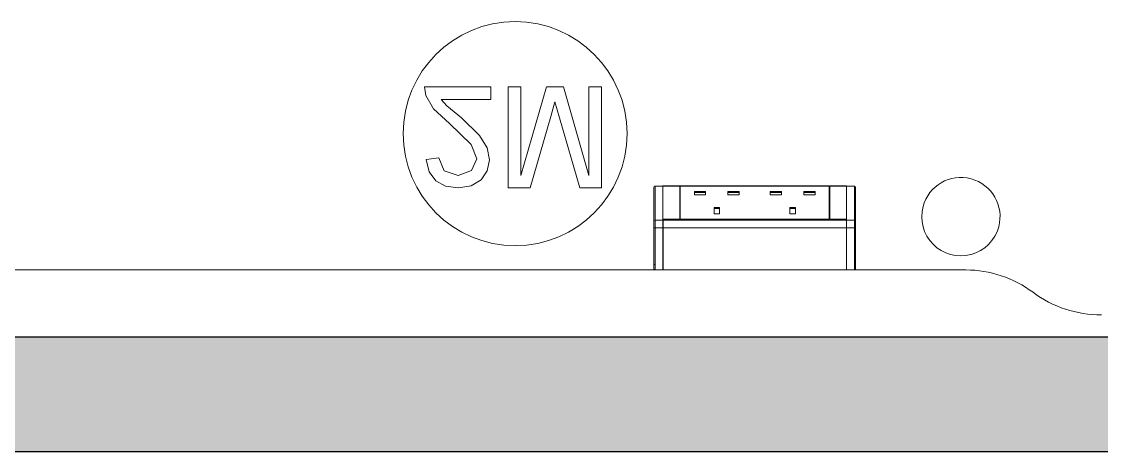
# Model space of a CAD drawing. Header units: millimetres. Extents: x 155927 to 326028, y -36033 to 97293.
# Drawn here: x 157403 to 158367, y 15108 to 15491 of the extents above; entities that cross this region are included whole.
import ezdxf

# ---------------------------------------------------------------- set-up
doc = ezdxf.new("R2010")
doc.units = ezdxf.units.MM
doc.header["$MEASUREMENT"] = 0
for name, color, linetype, lineweight in [('A-WALL-PATT', 7, 'CONTINUOUS', 9), ('I-FURN', 8, 'CONTINUOUS', 9), ('I-WALL', 7, 'CONTINUOUS', 9)]:
    doc.layers.add(name, color=color, linetype=linetype, lineweight=lineweight)

msp = doc.modelspace()

# ---------------------------------------------------------------- hatches: boundary and pattern name
at = {"layer": 'A-WALL-PATT'}
msp.add_hatch(color=256, dxfattribs=at).paths.add_polyline_path([(161250.83, 15107.61), (161250.83, 15209.61), (156862.83, 15209.61), (156862.83, 15107.61), (159906.45, 15107.61)], flags=0)

# ---------------------------------------------------------------- linework, layer by layer
at = {"layer": 'I-FURN'}
for p, q in [((157821.95, 15433.17), (157762.62, 15433.17)), ((157762.62, 15433.17), (157763.83, 15425.38)), ((157821.95, 15421.87), (157821.95, 15433.17)), ((157837.49, 15433.17), (157837.49, 15342.76)), ((157848.79, 15433.17), (157837.49, 15433.17)), ((157871.5, 15433.17), (157848.79, 15354.06)), ((157848.79, 15354.06), (157848.79, 15433.17)), ((157886.82, 15433.17), (157871.5, 15433.17)), ((157909.53, 15354.06), (157886.82, 15433.17)), ((157920.84, 15433.17), (157909.53, 15433.17)), ((157909.53, 15433.17), (157909.53, 15354.06)), ((157920.84, 15342.76), (157920.84, 15433.17)), ((157763.83, 15425.38), (157770.7, 15413.39)), ((157782.66, 15416.12), (157777.56, 15421.87)), ((157777.56, 15421.87), (157821.95, 15421.87)), ((157875.43, 15406.49), (157879.16, 15419.8)), ((157879.16, 15419.8), (157883.2, 15405.38)), ((157770.7, 15413.39), (157784.84, 15400.29)), ((157795.66, 15405.25), (157782.66, 15416.12)), ((157784.84, 15400.29), (157804.36, 15381.46)), ((157811.85, 15389.77), (157795.66, 15405.25)), ((157856.93, 15342.76), (157875.43, 15406.49)), ((157883.2, 15405.38), (157901.39, 15342.76)), ((157818.53, 15378.69), (157811.85, 15389.77)), ((157804.36, 15381.46), (157809.24, 15368.65)), ((157820.54, 15367.97), (157818.53, 15378.69)), ((157775.33, 15369.6), (157764.03, 15368.19)), ((157780.09, 15358.19), (157775.33, 15369.6)), ((157764.03, 15368.19), (157766.77, 15357.26)), ((157809.24, 15368.65), (157804.63, 15358.29)), ((157818.67, 15358.12), (157820.54, 15367.97)), ((157766.77, 15357.26), (157772.69, 15349.27)), ((157792.61, 15354.06), (157780.09, 15358.19)), ((157804.63, 15358.29), (157792.61, 15354.06)), ((157804.3, 15344.57), (157813.09, 15350)), ((157813.09, 15350), (157818.67, 15358.12)), ((157772.69, 15349.27), (157781.49, 15344.39)), ((157781.49, 15344.39), (157792.86, 15342.76)), ((157792.86, 15342.76), (157804.3, 15344.57)), ((157837.49, 15342.76), (157856.93, 15342.76)), ((157901.39, 15342.76), (157920.84, 15342.76)), ((157967.58, 15343.45), (157967.58, 15313.17)), ((157967.58, 15343.45), (157967.58, 15313.17)), ((157967.8, 15344.08), (157967.83, 15344.11)), ((157975.58, 15344.45), (157968.58, 15344.45)), ((157968.58, 15344.27), (157968.58, 15344.45)), ((157975.58, 15344.45), (157968.58, 15344.45)), ((157975.58, 15344.45), (157968.58, 15344.45)), ((157968.58, 15313.99), (157968.58, 15344.27)), ((157968.58, 15344.27), (157975.58, 15344.27)), ((157975.58, 15344.27), (157975.58, 15344.45)), ((157975.58, 15313.99), (157975.58, 15344.27)), ((157975.64, 15344.65), (157990.64, 15344.65)), ((157975.64, 15314.82), (157975.64, 15344.65)), ((158139.6, 15344.45), (157975.7, 15344.45)), ((157990.64, 15344.65), (157990.64, 15314.82)), ((157990.64, 15344.27), (157991.14, 15344.27)), ((157991.14, 15344.65), (158124.14, 15344.65)), ((157991.14, 15344.65), (157991.14, 15314.82)), ((158124.14, 15344.65), (158124.14, 15314.82)), ((158124.14, 15344.27), (158124.64, 15344.27)), ((158124.64, 15314.82), (158124.64, 15344.65)), ((158124.64, 15344.65), (158139.64, 15344.65)), ((158139.64, 15344.65), (158139.64, 15314.82)), ((158146.7, 15344.45), (158139.7, 15344.45)), ((158146.7, 15344.45), (158139.7, 15344.45)), ((158139.7, 15344.45), (158146.7, 15344.45)), ((158139.7, 15344.45), (158139.7, 15344.27)), ((158146.7, 15344.27), (158139.7, 15344.27)), ((158139.7, 15344.27), (158139.7, 15313.99)), ((158146.7, 15344.45), (158146.7, 15344.27)), ((158146.7, 15344.27), (158146.7, 15313.99)), ((158147.44, 15344.12), (158147.47, 15344.09)), ((158147.7, 15313.17), (158147.7, 15343.45)), ((158147.7, 15313.17), (158147.7, 15343.45)), ((158003.75, 15339.62), (158003.75, 15336.76)), ((158013.75, 15339.62), (158003.75, 15339.62)), ((158013.75, 15338.88), (158003.75, 15338.88)), ((158013.75, 15336.76), (158003.75, 15336.76)), ((158013.75, 15339.62), (158013.75, 15336.76)), ((158033.75, 15339.62), (158033.75, 15336.76)), ((158043.75, 15339.62), (158033.75, 15339.62)), ((158043.75, 15338.88), (158033.75, 15338.88)), ((158043.75, 15336.76), (158033.75, 15336.76)), ((158043.75, 15339.62), (158043.75, 15336.76)), ((158071.53, 15339.62), (158071.53, 15336.76)), ((158081.53, 15339.62), (158071.53, 15339.62)), ((158081.53, 15338.88), (158071.53, 15338.88)), ((158081.53, 15336.76), (158071.53, 15336.76)), ((158081.53, 15339.62), (158081.53, 15336.76)), ((158101.53, 15339.62), (158101.53, 15336.76)), ((158111.53, 15339.62), (158101.53, 15339.62)), ((158111.53, 15338.88), (158101.53, 15338.88)), ((158111.53, 15336.76), (158101.53, 15336.76)), ((158111.53, 15339.62), (158111.53, 15336.76)), ((158021.25, 15325.28), (158021.25, 15319.55)), ((158026.25, 15325.28), (158021.25, 15325.28)), ((158026.25, 15324.55), (158021.25, 15324.55)), ((158026.25, 15325.28), (158026.25, 15319.55)), ((158089.03, 15325.28), (158089.03, 15319.55)), ((158094.03, 15325.28), (158089.03, 15325.28)), ((158094.03, 15324.55), (158089.03, 15324.55)), ((158094.03, 15319.55), (158094.03, 15325.28)), ((157967.58, 15274.6), (157967.58, 15313.17)), ((157967.58, 15313.17), (157967.58, 15307.63)), ((157968.58, 15307.07), (157968.58, 15313.99)), ((157968.58, 15313.99), (157975.58, 15313.99)), ((157975.58, 15307.07), (157975.58, 15313.99)), ((157990.64, 15314.82), (157975.64, 15314.82)), ((157975.64, 15314.82), (157975.64, 15312.37)), ((157975.7, 15314.62), (157990.64, 15314.62)), ((157975.7, 15313.99), (157975.7, 15314.62)), ((157975.7, 15313.99), (157975.7, 15307.07)), ((158139.6, 15313.99), (157975.7, 15313.99)), ((158124.14, 15314.82), (157991.14, 15314.82)), ((157991.14, 15314.62), (158124.14, 15314.62)), ((158026.25, 15319.55), (158021.25, 15319.55)), ((158089.03, 15319.55), (158094.03, 15319.55)), ((158139.64, 15314.82), (158124.64, 15314.82)), ((158124.64, 15314.62), (158139.6, 15314.62)), ((158139.6, 15314.62), (158139.6, 15313.99)), ((158139.6, 15307.07), (158139.6, 15313.99)), ((158146.7, 15313.99), (158139.7, 15313.99)), ((158139.7, 15313.99), (158139.7, 15307.07)), ((158146.7, 15313.99), (158146.7, 15307.07)), ((158147.7, 15313.17), (158147.7, 15274.6)), ((158147.7, 15307.63), (158147.7, 15313.17)), ((157967.58, 15307.63), (157967.58, 15270.61)), ((157968.58, 15269.61), (157968.58, 15307.07)), ((157968.58, 15307.07), (157975.58, 15307.07)), ((157975.58, 15269.61), (157975.58, 15307.07)), ((157975.7, 15307.07), (157975.7, 15269.61)), ((158139.6, 15307.07), (157975.7, 15307.07)), ((158139.6, 15269.61), (158139.6, 15307.07)), ((158146.7, 15307.07), (158139.7, 15307.07)), ((158139.7, 15307.07), (158139.7, 15269.61)), ((158146.7, 15307.07), (158146.7, 15269.61)), ((158147.7, 15270.61), (158147.7, 15307.63)), ((157968.58, 15274.6), (157967.58, 15274.6)), ((157967.58, 15270.61), (157967.58, 15274.6)), ((158147.7, 15274.6), (158146.7, 15274.6)), ((158147.7, 15274.6), (158147.7, 15270.61)), ((157136.27, 15269.61), (157968.58, 15269.61)), ((157968.58, 15269.61), (157136.27, 15269.61)), ((157967.58, 15270.61), (157967.58, 15270.6)), ((157968.58, 15269.61), (157975.58, 15269.61)), ((157968.58, 15269.6), (157975.58, 15269.6)), ((158139.6, 15269.61), (157975.7, 15269.61)), ((157975.7, 15269.6), (158139.6, 15269.6)), ((158146.7, 15269.61), (158139.7, 15269.61)), ((158139.7, 15269.6), (158146.7, 15269.6)), ((158146.7, 15269.61), (158246.27, 15269.61)), ((158246.27, 15269.61), (158146.7, 15269.61))]:
    msp.add_line(p, q, dxfattribs=at)
at = {"layer": 'I-FURN', "flags": 128}
for points in [[(157968.07, 15344.31), (157968.11, 15344.33), (157968.14, 15344.35), (157968.18, 15344.37), (157968.22, 15344.38), (157968.25, 15344.39), (157968.29, 15344.41), (157968.33, 15344.42), (157968.37, 15344.43), (157968.41, 15344.43), (157968.45, 15344.44), (157968.49, 15344.44), (157968.53, 15344.45), (157968.57, 15344.45), (157968.58, 15344.45)], [(158146.7, 15344.45), (158146.74, 15344.45), (158146.78, 15344.45), (158146.82, 15344.44), (158146.86, 15344.44), (158146.9, 15344.43), (158146.94, 15344.42), (158146.98, 15344.41), (158147.01, 15344.4), (158147.05, 15344.38), (158147.09, 15344.37), (158147.13, 15344.35), (158147.16, 15344.34), (158147.2, 15344.32)], [(157967.58, 15313.17), (157967.58, 15313.08), (157967.58, 15312.98), (157967.58, 15312.87), (157967.58, 15312.76), (157967.58, 15312.65), (157967.58, 15312.53), (157967.58, 15312.41), (157967.58, 15312.28), (157967.58, 15312.15), (157967.58, 15312.02), (157967.58, 15311.88), (157967.58, 15311.74), (157967.58, 15311.6), (157967.58, 15311.45), (157967.58, 15311.3), (157967.58, 15311.15), (157967.58, 15311), (157967.58, 15310.84), (157967.58, 15310.69), (157967.58, 15310.53), (157967.58, 15310.37), (157967.58, 15310.21), (157967.58, 15310.05), (157967.58, 15309.89), (157967.58, 15309.73), (157967.58, 15309.57), (157967.58, 15309.41), (157967.58, 15309.26), (157967.58, 15309.1), (157967.58, 15308.94), (157967.58, 15308.79), (157967.58, 15308.63), (157967.58, 15308.48), (157967.58, 15308.33), (157967.58, 15308.19), (157967.58, 15308.05), (157967.58, 15307.91), (157967.58, 15307.77), (157967.58, 15307.63)], [(158147.7, 15307.63), (158147.7, 15307.77), (158147.7, 15307.91), (158147.7, 15308.05), (158147.7, 15308.19), (158147.7, 15308.34), (158147.7, 15308.48), (158147.7, 15308.63), (158147.7, 15308.79), (158147.7, 15308.94), (158147.7, 15309.1), (158147.7, 15309.26), (158147.7, 15309.41), (158147.7, 15309.57), (158147.7, 15309.73), (158147.7, 15309.89), (158147.7, 15310.05), (158147.7, 15310.21), (158147.7, 15310.37), (158147.7, 15310.53), (158147.7, 15310.69), (158147.7, 15310.84), (158147.7, 15311), (158147.7, 15311.15), (158147.7, 15311.3), (158147.7, 15311.45), (158147.7, 15311.6), (158147.7, 15311.74), (158147.7, 15311.88), (158147.7, 15312.02), (158147.7, 15312.15), (158147.7, 15312.28), (158147.7, 15312.41), (158147.7, 15312.53), (158147.7, 15312.65), (158147.7, 15312.76), (158147.7, 15312.87), (158147.7, 15312.98), (158147.7, 15313.08), (158147.7, 15313.17)], [(157967.58, 15307.63), (157967.58, 15304.85), (157967.58, 15302.15), (157967.58, 15299.54), (157967.58, 15297.02), (157967.58, 15294.59), (157967.58, 15292.26), (157967.58, 15290.03), (157967.58, 15287.91), (157967.58, 15285.89), (157967.58, 15283.99), (157967.58, 15282.2), (157967.58, 15280.53), (157967.58, 15278.98), (157967.58, 15277.55), (157967.58, 15276.25), (157967.58, 15275.08), (157967.58, 15274.03), (157967.58, 15273.12), (157967.58, 15272.34), (157967.58, 15271.69), (157967.58, 15271.18), (157967.58, 15270.8), (157967.58, 15270.61)], [(158147.7, 15270.61), (158147.7, 15270.89), (158147.7, 15271.3), (158147.7, 15271.85), (158147.7, 15272.53), (158147.7, 15273.35), (158147.7, 15274.3), (158147.7, 15275.38), (158147.7, 15276.59), (158147.7, 15277.92), (158147.7, 15279.38), (158147.7, 15280.96), (158147.7, 15282.67), (158147.7, 15284.49), (158147.7, 15286.42), (158147.7, 15288.46), (158147.7, 15290.62), (158147.7, 15292.87), (158147.7, 15295.23), (158147.7, 15297.68), (158147.7, 15300.23), (158147.7, 15302.87), (158147.7, 15305.59), (158147.7, 15307.63)], [(157967.58, 15270.6), (157967.58, 15270.61), (157967.58, 15270.62), (157967.58, 15270.63), (157967.58, 15270.65), (157967.58, 15270.68), (157967.58, 15270.72), (157967.58, 15270.76), (157967.58, 15270.81), (157967.58, 15270.86), (157967.58, 15270.92), (157967.58, 15270.98), (157967.58, 15271.05), (157967.58, 15271.13), (157967.58, 15271.21), (157967.58, 15271.3), (157967.58, 15271.39), (157967.58, 15271.49), (157967.58, 15271.6), (157967.58, 15271.7), (157967.58, 15271.82), (157967.58, 15271.93), (157967.58, 15272.05), (157967.58, 15272.18), (157967.58, 15272.31), (157967.58, 15272.44), (157967.58, 15272.58), (157967.58, 15272.72), (157967.58, 15272.86), (157967.58, 15273), (157967.58, 15273.15), (157967.58, 15273.3), (157967.58, 15273.46), (157967.58, 15273.61), (157967.58, 15273.77), (157967.58, 15273.92), (157967.58, 15274.08), (157967.58, 15274.24), (157967.58, 15274.4), (157967.58, 15274.56), (157967.58, 15274.6)], [(158147.7, 15274.6), (158147.7, 15274.44), (158147.7, 15274.28), (158147.7, 15274.12), (158147.7, 15273.97), (158147.7, 15273.81), (158147.7, 15273.65), (158147.7, 15273.5), (158147.7, 15273.34), (158147.7, 15273.19), (158147.7, 15273.04), (158147.7, 15272.9), (158147.7, 15272.76), (158147.7, 15272.61), (158147.7, 15272.48), (158147.7, 15272.34), (158147.7, 15272.21), (158147.7, 15272.09), (158147.7, 15271.96), (158147.7, 15271.85), (158147.7, 15271.73), (158147.7, 15271.62), (158147.7, 15271.52), (158147.7, 15271.42), (158147.7, 15271.33), (158147.7, 15271.24), (158147.7, 15271.15), (158147.7, 15271.07), (158147.7, 15271), (158147.7, 15270.94), (158147.7, 15270.87), (158147.7, 15270.82), (158147.7, 15270.77), (158147.7, 15270.73), (158147.7, 15270.69), (158147.7, 15270.66), (158147.7, 15270.64), (158147.7, 15270.62), (158147.7, 15270.61), (158147.7, 15270.6)], [(157968.58, 15269.6), (157968.54, 15269.6), (157968.5, 15269.61), (157968.46, 15269.61), (157968.42, 15269.62), (157968.38, 15269.62), (157968.34, 15269.63), (157968.3, 15269.64), (157968.26, 15269.65), (157968.23, 15269.67), (157968.19, 15269.68), (157968.15, 15269.7), (157968.12, 15269.72), (157968.08, 15269.73), (157968.05, 15269.76), (157968.01, 15269.78), (157967.98, 15269.8), (157967.95, 15269.82), (157967.92, 15269.85), (157967.89, 15269.88), (157967.86, 15269.91), (157967.83, 15269.93), (157967.81, 15269.97), (157967.78, 15270), (157967.76, 15270.03), (157967.74, 15270.06), (157967.72, 15270.1), (157967.7, 15270.13), (157967.68, 15270.17), (157967.66, 15270.2), (157967.65, 15270.24), (157967.63, 15270.28), (157967.62, 15270.32), (157967.61, 15270.35), (157967.6, 15270.39), (157967.59, 15270.43), (157967.59, 15270.47), (157967.58, 15270.51), (157967.58, 15270.55), (157967.58, 15270.59), (157967.58, 15270.6)], [(158147.7, 15270.6), (158147.7, 15270.56), (158147.7, 15270.52), (158147.69, 15270.48), (158147.69, 15270.44), (158147.68, 15270.4), (158147.67, 15270.36), (158147.66, 15270.33), (158147.65, 15270.29), (158147.64, 15270.25), (158147.62, 15270.21), (158147.6, 15270.18), (158147.59, 15270.14), (158147.57, 15270.11), (158147.55, 15270.07), (158147.53, 15270.04), (158147.5, 15270.01), (158147.48, 15269.97), (158147.45, 15269.94), (158147.43, 15269.91), (158147.4, 15269.88), (158147.37, 15269.86), (158147.34, 15269.83), (158147.31, 15269.81), (158147.27, 15269.78), (158147.24, 15269.76), (158147.21, 15269.74), (158147.17, 15269.72), (158147.14, 15269.7), (158147.1, 15269.69), (158147.06, 15269.67), (158147.03, 15269.66), (158146.99, 15269.64), (158146.95, 15269.63), (158146.91, 15269.62), (158146.87, 15269.62), (158146.83, 15269.61), (158146.79, 15269.61), (158146.75, 15269.6), (158146.71, 15269.6), (158146.7, 15269.6)], [(158147.7, 15270.6), (158147.7, 15270.61), (158147.7, 15270.61)]]:
    msp.add_lwpolyline(points, dxfattribs=at)
at = {"layer": 'I-FURN'}
for centre, radius, start, end in [((157843.56, 15391.3), 100, 0, 180), ((157843.56, 15391.3), 100, 180, 0), ((158241.82, 15317.19), 35, 345, 165), ((158241.82, 15317.19), 35, 165, 284.70044), ((158241.82, 15317.19), 35, 285, 345), ((158246.27, 15169.61), 100, 53.1301, 90), ((158246.27, 15169.61), 100, 53.1301, 90), ((158366.29, 15329.64), 100.03, 233.1301, 270.62561), ((158366.29, 15329.64), 100.03, 233.1301, 270.62561)]:
    msp.add_arc(centre, radius, start, end, dxfattribs=at)
for centre, major_axis, ratio, start_param, end_param in [((157968.58, 15343.45), (-1, 0), 0.819152, 4.712389, 6.283185), ((158146.7, 15343.45), (1, 0), 0.819152, 0, 1.570796), ((157968.58, 15313.17), (-1, 0), 0.819152, 4.712389, 6.283185), ((158146.7, 15313.17), (-1, 0), 0.819152, 3.141593, 4.712389), ((157968.58, 15307.63), (-1, 0), 0.56467, 0, 1.570796), ((158146.7, 15307.63), (-1, 0), 0.56467, 1.570796, 3.141593), ((157968.58, 15270.61), (-1, 0), 0.998113, 0, 1.570796), ((158146.7, 15270.61), (-1, 0), 0.998113, 1.570796, 3.141593)]:
    msp.add_ellipse(centre, major_axis=major_axis, ratio=ratio, start_param=start_param, end_param=end_param, dxfattribs=at)
at = {"layer": 'I-WALL', "lineweight": 30}
for p, q in [((160743.58, 15209.61), (156862.83, 15209.61)), ((156862.83, 15107.61), (161250.83, 15107.61))]:
    msp.add_line(p, q, dxfattribs=at)

doc.saveas('drawing.dxf')
